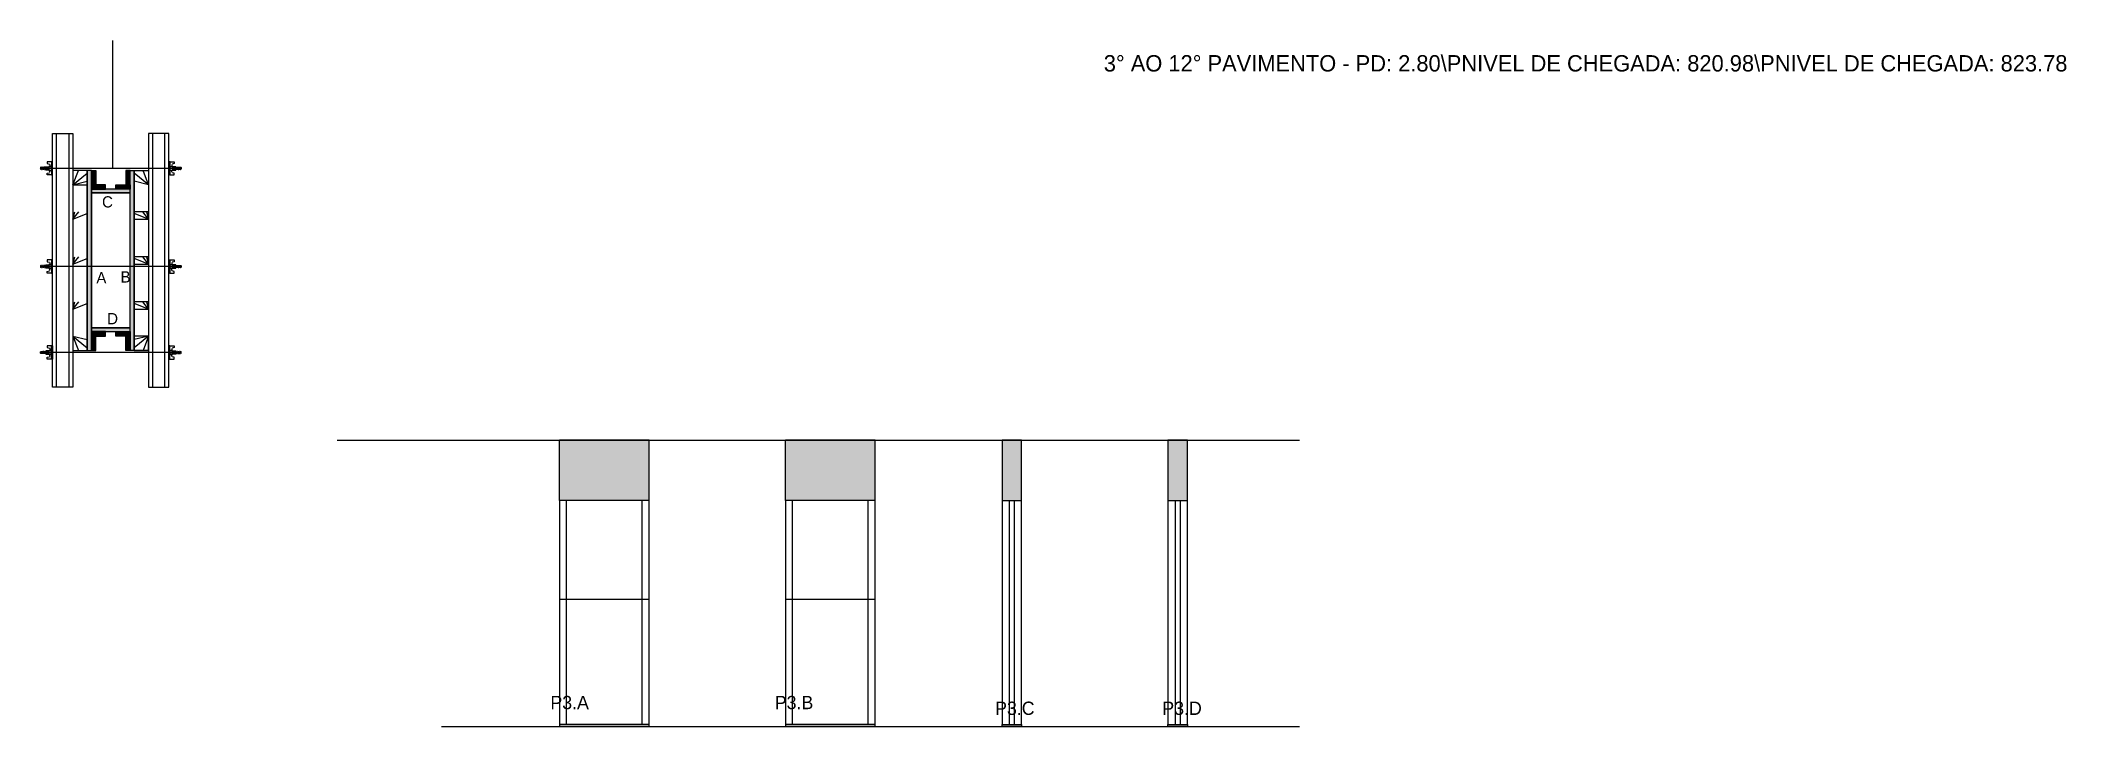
# Model space of a CAD drawing. Header units: metres. Extents: x 7483 to 9467, y 12118 to 12788.
import ezdxf

# ---------------------------------------------------------------- set-up
doc = ezdxf.new("R2010")
doc.units = ezdxf.units.M
for name, color, linetype in [('CHAPA', 7, 'Continuous'), ('COTA', 7, 'Continuous'), ('Hachura', 7, 'Continuous'), ('Madeira', 7, 'Continuous'), ('NOMENCLATURA', 7, 'Continuous'), ('Nível', 7, 'Continuous'), ('Painéis', 7, 'Continuous'), ('Perfil Metálico', 7, 'Continuous'), ('SARR_2.2x7', 7, 'Continuous'), ('SARRAFO', 7, 'Continuous'), ('Texto Seção', 7, 'Continuous'), ('TEXTO_GERAL', 7, 'Continuous')]:
    doc.layers.add(name, color=color, linetype=linetype)

msp = doc.modelspace()

# ---------------------------------------------------------------- hatches: boundary and pattern name
at = {"layer": 'COTA'}
h = msp.add_hatch(color=7, dxfattribs=at)
h.dxf.hatch_style = 1
h.paths.add_polyline_path([(7991.2, 12338.5), (8079.2, 12338.5), (8079.2, 12338.5), (8079.2, 12397.5), (8079.2, 12397.5), (7991.2, 12397.5), (7991.2, 12397.5), (7991.2, 12338.5)])
h = msp.add_hatch(color=7, dxfattribs=at)
h.dxf.hatch_style = 1
h.paths.add_polyline_path([(8212.5, 12338.5), (8300.5, 12338.5), (8300.5, 12338.5), (8300.5, 12397.5), (8300.5, 12397.5), (8212.5, 12397.5), (8212.5, 12397.5), (8212.5, 12338.5)])
h = msp.add_hatch(color=7, dxfattribs=at)
h.dxf.hatch_style = 1
h.paths.add_polyline_path([(8443.6, 12338.5), (8443.6, 12397.5), (8443.6, 12397.5), (8424.6, 12397.5), (8424.6, 12397.5), (8424.6, 12338.5), (8424.6, 12338.5), (8443.6, 12338.5)])
h = msp.add_hatch(color=7, dxfattribs=at)
h.dxf.hatch_style = 1
h.paths.add_polyline_path([(8606, 12338.5), (8606, 12397.5), (8606, 12397.5), (8587, 12397.5), (8587, 12397.5), (8587, 12338.5), (8587, 12338.5), (8606, 12338.5)])
at = {"layer": 'Hachura'}
h = msp.add_hatch(color=7, dxfattribs=at)
h.dxf.hatch_style = 1
h.paths.add_polyline_path([(7533, 12661.2), (7529, 12661.2), (7529, 12661.2), (7529, 12485.2), (7529, 12485.2), (7533, 12485.2), (7533, 12485.2), (7533, 12661.2)])
h = msp.add_hatch(color=7, dxfattribs=at)
h.dxf.hatch_style = 1
h.paths.add_polyline_path([(7533, 12647.2), (7537.4, 12647.2), (7537.4, 12647.2), (7537.4, 12661.2), (7537.4, 12661.2), (7533, 12661.2), (7533, 12661.2), (7533, 12647.2)])
h = msp.add_hatch(color=7, dxfattribs=at)
h.dxf.hatch_style = 1
h.paths.add_polyline_path([(7571, 12647.2), (7566.6, 12647.2), (7566.6, 12647.2), (7566.6, 12661.2), (7566.6, 12661.2), (7571, 12661.2), (7571, 12661.2), (7571, 12647.2)])
h = msp.add_hatch(color=7, dxfattribs=at)
h.dxf.hatch_style = 1
h.paths.add_polyline_path([(7571, 12661.2), (7575, 12661.2), (7575, 12661.2), (7575, 12485.2), (7575, 12485.2), (7571, 12485.2), (7571, 12485.2), (7571, 12661.2)])
h = msp.add_hatch(color=7, dxfattribs=at)
h.dxf.hatch_style = 1
h.paths.add_polyline_path([(7533, 12642.8), (7533, 12647.2), (7533, 12647.2), (7547, 12647.2), (7547, 12647.2), (7547, 12642.8), (7547, 12642.8), (7533, 12642.8)])
h = msp.add_hatch(color=7, dxfattribs=at)
h.dxf.hatch_style = 1
h.paths.add_polyline_path([(7571, 12639.2), (7571, 12642.8), (7571, 12642.8), (7533, 12642.8), (7533, 12642.8), (7533, 12639.2), (7533, 12639.2), (7571, 12639.2)])
h = msp.add_hatch(color=7, dxfattribs=at)
h.dxf.hatch_style = 1
h.paths.add_polyline_path([(7571, 12639.2), (7571, 12642.8), (7571, 12642.8), (7533, 12642.8), (7533, 12642.8), (7533, 12639.2), (7533, 12639.2), (7571, 12639.2)])
h = msp.add_hatch(color=7, dxfattribs=at)
h.dxf.hatch_style = 1
h.paths.add_polyline_path([(7571, 12642.8), (7571, 12647.2), (7571, 12647.2), (7557, 12647.2), (7557, 12647.2), (7557, 12642.8), (7557, 12642.8), (7571, 12642.8)])
h = msp.add_hatch(color=7, dxfattribs=at)
h.dxf.hatch_style = 1
h.paths.add_polyline_path([(7571, 12503.6), (7571, 12507.2), (7571, 12507.2), (7533, 12507.2), (7533, 12507.2), (7533, 12503.6), (7533, 12503.6), (7571, 12503.6)])
h = msp.add_hatch(color=7, dxfattribs=at)
h.dxf.hatch_style = 1
h.paths.add_polyline_path([(7571, 12503.6), (7571, 12507.2), (7571, 12507.2), (7533, 12507.2), (7533, 12507.2), (7533, 12503.6), (7533, 12503.6), (7571, 12503.6)])
h = msp.add_hatch(color=7, dxfattribs=at)
h.dxf.hatch_style = 1
h.paths.add_polyline_path([(7533, 12499.2), (7533, 12503.6), (7533, 12503.6), (7547, 12503.6), (7547, 12503.6), (7547, 12499.2), (7547, 12499.2), (7533, 12499.2)])
h = msp.add_hatch(color=7, dxfattribs=at)
h.dxf.hatch_style = 1
h.paths.add_polyline_path([(7533, 12499.2), (7537.4, 12499.2), (7537.4, 12499.2), (7537.4, 12485.2), (7537.4, 12485.2), (7533, 12485.2), (7533, 12485.2), (7533, 12499.2)])
h = msp.add_hatch(color=7, dxfattribs=at)
h.dxf.hatch_style = 1
h.paths.add_polyline_path([(7571, 12499.2), (7571, 12503.6), (7571, 12503.6), (7557, 12503.6), (7557, 12503.6), (7557, 12499.2), (7557, 12499.2), (7571, 12499.2)])
h = msp.add_hatch(color=7, dxfattribs=at)
h.dxf.hatch_style = 1
h.paths.add_polyline_path([(7571, 12499.2), (7566.6, 12499.2), (7566.6, 12499.2), (7566.6, 12485.2), (7566.6, 12485.2), (7571, 12485.2), (7571, 12485.2), (7571, 12499.2)])

# ---------------------------------------------------------------- linework, layer by layer
at = {"layer": 'CHAPA', "color": 7, "lineweight": 25}
for points in [[(7533, 12661.2), (7529, 12661.2), (7529, 12485.2), (7533, 12485.2)], [(7533, 12661.2), (7529, 12661.2), (7529, 12485.2), (7533, 12485.2)], [(7571, 12661.2), (7575, 12661.2), (7575, 12485.2), (7571, 12485.2)], [(7571, 12661.2), (7575, 12661.2), (7575, 12485.2), (7571, 12485.2)], [(7571, 12639.2), (7571, 12642.8), (7533, 12642.8), (7533, 12639.2)], [(7571, 12639.2), (7571, 12642.8), (7533, 12642.8), (7533, 12639.2)], [(7571, 12503.6), (7571, 12507.2), (7533, 12507.2), (7533, 12503.6)], [(7571, 12503.6), (7571, 12507.2), (7533, 12507.2), (7533, 12503.6)]]:
    msp.add_lwpolyline(points, close=True, dxfattribs=at)
at = {"layer": 'COTA', "color": 7, "lineweight": 25}
for p, q in [((8079.2, 12397.5), (7991.2, 12397.5)), ((7991.2, 12338.5), (7991.2, 12397.5)), ((8079.2, 12338.5), (8079.2, 12397.5)), ((8300.5, 12397.5), (8212.5, 12397.5)), ((8212.5, 12338.5), (8212.5, 12397.5)), ((8300.5, 12338.5), (8300.5, 12397.5))]:
    msp.add_line(p, q, dxfattribs=at)
for points in [[(8443.6, 12338.5), (8443.6, 12397.5), (8424.6, 12397.5), (8424.6, 12338.5)], [(8606, 12338.5), (8606, 12397.5), (8587, 12397.5), (8587, 12338.5)]]:
    msp.add_lwpolyline(points, dxfattribs=at)
at = {"layer": 'Defpoints', "color": 7, "lineweight": 25}
msp.add_line((7553.9, 12663.2), (7553.9, 12788.2), dxfattribs=at)
at = {"layer": 'Hachura', "color": 7, "lineweight": 25}
for p, q in [((7483.6, 12664.3), (7483.2, 12664)), ((7483.2, 12664), (7483.2, 12662.7)), ((7483.6, 12662.3), (7483.2, 12662.7)), ((7483.9, 12664.3), (7483.6, 12664.3)), ((7483.6, 12664.3), (7483.6, 12664.3)), ((7483.6, 12662.3), (7483.6, 12664.3)), ((7484.2, 12662.3), (7483.6, 12663.6)), ((7484.1, 12662.2), (7483.6, 12663.4)), ((7483.6, 12662.9), (7483.9, 12662.2)), ((7483.6, 12662.6), (7483.7, 12662.3)), ((7483.7, 12662.3), (7483.6, 12662.3)), ((7483.9, 12664.3), (7484.8, 12662.3)), ((7483.9, 12664.3), (7484.8, 12662.3)), ((7484, 12664.3), (7485.1, 12662.2)), ((7485.3, 12662.2), (7484.2, 12664.4)), ((7484.2, 12662.3), (7484.8, 12662.3)), ((7485, 12664.3), (7484.4, 12664.3)), ((7485.4, 12662.3), (7484.4, 12664.3)), ((7485, 12664.3), (7486, 12662.3)), ((7485.1, 12664.3), (7486.2, 12662.2)), ((7486.4, 12662.2), (7485.4, 12664.4)), ((7486, 12662.3), (7485.4, 12662.3)), ((7486.2, 12664.3), (7485.6, 12664.3)), ((7486.5, 12662.3), (7485.6, 12664.3)), ((7485.8, 12664.3), (7485.6, 12664.3)), ((7486.2, 12664.3), (7487.2, 12662.3)), ((7486.3, 12664.3), (7487.4, 12662.2)), ((7487.6, 12662.2), (7486.5, 12664.4)), ((7486.7, 12662.3), (7486.5, 12662.3)), ((7487.4, 12664.3), (7486.7, 12664.3)), ((7487.7, 12662.3), (7486.7, 12664.3)), ((7486.7, 12662.3), (7487.2, 12662.3)), ((7487.4, 12664.3), (7488.3, 12662.3)), ((7488.3, 12663.1), (7487.7, 12664.4)), ((7487.7, 12662.3), (7488.3, 12662.3)), ((7488.3, 12663.4), (7487.9, 12664.3)), ((7488.3, 12664.3), (7487.9, 12664.3)), ((7619.8, 12663.2), (7488, 12663.2)), ((7488.3, 12661.6), (7488.3, 12664.9)), ((7488.3, 12664.9), (7491.5, 12664.9)), ((7488.3, 12663.9), (7491.5, 12663.9)), ((7488.3, 12662.3), (7491.5, 12662.3)), ((7491.5, 12661.6), (7488.3, 12661.6)), ((7488.4, 12661.6), (7488.4, 12664.9)), ((7495, 12669.7), (7489.9, 12669.7)), ((7489.9, 12669.7), (7489.9, 12668)), ((7489.9, 12668), (7492.1, 12667.4)), ((7489.9, 12658.5), (7492.1, 12659)), ((7489.9, 12656.8), (7489.9, 12658.5)), ((7494.1, 12656.8), (7489.9, 12656.8)), ((7491.5, 12665.2), (7491.5, 12661.3)), ((7494.1, 12665.2), (7491.5, 12665.2)), ((7491.5, 12661.3), (7491.5, 12661.6)), ((7491.5, 12661.3), (7491.5, 12661.6)), ((7491.5, 12661.3), (7494.1, 12661.3)), ((7494.1, 12663.6), (7492.1, 12663.6)), ((7492.1, 12663), (7494.1, 12663)), ((7492.3, 12667.1), (7492.3, 12665.2)), ((7492.3, 12659.4), (7492.3, 12661.3)), ((7494.1, 12669.7), (7494.1, 12656.8)), ((7494.1, 12669.7), (7494.1, 12664.5)), ((7494.1, 12669.5), (7495, 12669.5)), ((7494.1, 12669.3), (7495, 12669.3)), ((7494.1, 12669), (7495, 12669)), ((7494.1, 12668.5), (7495, 12668.5)), ((7494.1, 12667.7), (7495, 12667.7)), ((7494.1, 12666.3), (7495, 12666.3)), ((7494.1, 12663.2), (7494.1, 12665.2)), ((7494.1, 12664.5), (7494.1, 12663.9)), ((7494.1, 12663.2), (7495, 12663.2)), ((7494.1, 12660.2), (7495, 12660.2)), ((7494.1, 12658.8), (7495, 12658.8)), ((7494.1, 12657.9), (7495, 12657.9)), ((7494.1, 12657.5), (7495, 12657.5)), ((7494.1, 12657.1), (7495, 12657.1)), ((7494.1, 12656.9), (7495, 12656.9)), ((7494.1, 12656.8), (7495, 12656.8)), ((7494.4, 12664.2), (7494.2, 12664.2)), ((7494.3, 12662.3), (7494.7, 12662.3)), ((7494.9, 12664.2), (7494.4, 12664.2)), ((7495, 12656.8), (7495, 12669.7)), ((7495, 12657.7), (7495, 12665.6)), ((7609, 12656.8), (7609, 12669.7)), ((7609, 12669.7), (7614.2, 12669.7)), ((7610, 12669.5), (7609, 12669.5)), ((7610, 12669.3), (7609, 12669.3)), ((7610, 12669), (7609, 12669)), ((7610, 12668.5), (7609, 12668.5)), ((7610, 12667.7), (7609, 12667.7)), ((7610, 12666.3), (7609, 12666.3)), ((7609, 12657.7), (7609, 12665.6)), ((7609.9, 12663.2), (7609, 12663.2)), ((7610, 12660.2), (7609, 12660.2)), ((7610, 12658.8), (7609, 12658.8)), ((7610, 12657.9), (7609, 12657.9)), ((7610, 12657.5), (7609, 12657.5)), ((7610, 12657.1), (7609, 12657.1)), ((7610, 12656.9), (7609, 12656.9)), ((7609.9, 12656.8), (7609, 12656.8)), ((7609.2, 12664.2), (7609.6, 12664.2)), ((7609.8, 12662.3), (7609.4, 12662.3)), ((7609.6, 12664.2), (7609.8, 12664.2)), ((7609.9, 12669.7), (7609.9, 12656.8)), ((7609.9, 12669.7), (7609.9, 12664.5)), ((7609.9, 12663.2), (7609.9, 12665.2)), ((7609.9, 12665.2), (7612.5, 12665.2)), ((7609.9, 12664.5), (7609.9, 12663.9)), ((7609.9, 12663.6), (7611.9, 12663.6)), ((7611.9, 12663), (7609.9, 12663)), ((7612.5, 12661.3), (7609.9, 12661.3)), ((7609.9, 12656.8), (7614.2, 12656.8)), ((7611.7, 12667.1), (7611.7, 12665.2)), ((7611.7, 12659.4), (7611.7, 12661.3)), ((7614.2, 12668), (7612, 12667.4)), ((7614.2, 12658.5), (7612, 12659)), ((7612.5, 12665.2), (7612.5, 12661.3)), ((7615.7, 12664.9), (7612.5, 12664.9)), ((7615.7, 12663.9), (7612.5, 12663.9)), ((7615.7, 12662.3), (7612.5, 12662.3)), ((7612.5, 12661.6), (7615.7, 12661.6)), ((7612.5, 12661.3), (7612.5, 12661.6)), ((7612.5, 12661.3), (7612.5, 12661.6)), ((7614.2, 12669.7), (7614.2, 12668)), ((7614.2, 12656.8), (7614.2, 12658.5)), ((7615.7, 12661.6), (7615.7, 12664.9)), ((7615.7, 12661.6), (7615.7, 12664.9)), ((7615.7, 12663.1), (7616.4, 12664.4)), ((7616.7, 12664.3), (7615.7, 12662.3)), ((7615.7, 12663.4), (7616.2, 12664.3)), ((7615.7, 12664.3), (7616.2, 12664.3)), ((7616.4, 12662.3), (7615.7, 12662.3)), ((7616.4, 12662.3), (7617.4, 12664.3)), ((7616.5, 12662.2), (7617.5, 12664.4)), ((7616.7, 12664.3), (7617.4, 12664.3)), ((7617.8, 12664.3), (7616.7, 12662.2)), ((7617.9, 12664.3), (7616.9, 12662.3)), ((7617.3, 12662.3), (7616.9, 12662.3)), ((7617.3, 12662.3), (7617.5, 12662.3)), ((7617.5, 12662.3), (7618.5, 12664.3)), ((7617.6, 12662.2), (7618.7, 12664.4)), ((7617.9, 12664.3), (7618.5, 12664.3)), ((7618.9, 12664.3), (7617.9, 12662.2)), ((7619, 12664.3), (7618.1, 12662.3)), ((7618.1, 12662.3), (7618.7, 12662.3)), ((7618.3, 12664.3), (7618.5, 12664.3)), ((7618.7, 12662.3), (7619.7, 12664.3)), ((7618.8, 12662.2), (7619.9, 12664.4)), ((7619, 12664.3), (7619.7, 12664.3)), ((7620.1, 12664.3), (7619, 12662.2)), ((7620.2, 12664.3), (7619.2, 12662.3)), ((7620.2, 12664.3), (7619.2, 12662.3)), ((7619.9, 12662.3), (7619.2, 12662.3)), ((7619.9, 12662.3), (7620.5, 12663.6)), ((7619.9, 12662.2), (7620.5, 12663.4)), ((7620.2, 12664.3), (7620.5, 12664.3)), ((7620.5, 12662.9), (7620.2, 12662.2)), ((7620.5, 12662.6), (7620.4, 12662.3)), ((7620.4, 12662.3), (7620.5, 12662.3)), ((7620.5, 12664.3), (7620.5, 12664.3)), ((7620.5, 12664.3), (7620.8, 12664)), ((7620.5, 12662.3), (7620.5, 12664.3)), ((7620.5, 12662.3), (7620.8, 12662.7)), ((7620.8, 12664), (7620.8, 12662.7)), ((7483.6, 12568.3), (7483.2, 12568)), ((7483.2, 12568), (7483.2, 12566.7)), ((7483.6, 12566.3), (7483.2, 12566.7)), ((7483.9, 12568.3), (7483.6, 12568.3)), ((7483.6, 12568.3), (7483.6, 12568.3)), ((7483.6, 12566.3), (7483.6, 12568.3)), ((7484.2, 12566.3), (7483.6, 12567.6)), ((7484.1, 12566.2), (7483.6, 12567.4)), ((7483.6, 12566.9), (7483.9, 12566.2)), ((7483.6, 12566.6), (7483.7, 12566.3)), ((7483.7, 12566.3), (7483.6, 12566.3)), ((7483.9, 12568.3), (7484.8, 12566.3)), ((7483.9, 12568.3), (7484.8, 12566.3)), ((7484, 12568.3), (7485.1, 12566.2)), ((7485.3, 12566.2), (7484.2, 12568.4)), ((7484.2, 12566.3), (7484.8, 12566.3)), ((7485, 12568.3), (7484.4, 12568.3)), ((7485.4, 12566.3), (7484.4, 12568.3)), ((7485, 12568.3), (7486, 12566.3)), ((7485.1, 12568.3), (7486.2, 12566.2)), ((7486.4, 12566.2), (7485.4, 12568.4)), ((7486, 12566.3), (7485.4, 12566.3)), ((7486.2, 12568.3), (7485.6, 12568.3)), ((7486.5, 12566.3), (7485.6, 12568.3)), ((7485.8, 12568.3), (7485.6, 12568.3)), ((7486.2, 12568.3), (7487.2, 12566.3)), ((7486.3, 12568.3), (7487.4, 12566.2)), ((7487.6, 12566.2), (7486.5, 12568.4)), ((7486.7, 12566.3), (7486.5, 12566.3)), ((7487.4, 12568.3), (7486.7, 12568.3)), ((7487.7, 12566.3), (7486.7, 12568.3)), ((7486.7, 12566.3), (7487.2, 12566.3)), ((7487.4, 12568.3), (7488.3, 12566.3)), ((7488.3, 12567.1), (7487.7, 12568.4)), ((7487.7, 12566.3), (7488.3, 12566.3)), ((7488.3, 12567.4), (7487.9, 12568.3)), ((7488.3, 12568.3), (7487.9, 12568.3)), ((7619.8, 12567.2), (7488, 12567.2)), ((7488.3, 12565.6), (7488.3, 12568.9)), ((7488.3, 12568.9), (7491.5, 12568.9)), ((7488.3, 12567.9), (7491.5, 12567.9)), ((7488.3, 12566.3), (7491.5, 12566.3)), ((7491.5, 12565.6), (7488.3, 12565.6)), ((7488.4, 12565.6), (7488.4, 12568.9)), ((7495, 12573.7), (7489.9, 12573.7)), ((7489.9, 12573.7), (7489.9, 12572)), ((7489.9, 12572), (7492.1, 12571.4)), ((7489.9, 12562.5), (7492.1, 12563)), ((7489.9, 12560.8), (7489.9, 12562.5)), ((7494.1, 12560.8), (7489.9, 12560.8)), ((7491.5, 12569.2), (7491.5, 12565.3)), ((7494.1, 12569.2), (7491.5, 12569.2)), ((7491.5, 12565.3), (7491.5, 12565.6)), ((7491.5, 12565.3), (7491.5, 12565.6)), ((7491.5, 12565.3), (7494.1, 12565.3)), ((7494.1, 12567.6), (7492.1, 12567.6)), ((7492.1, 12567), (7494.1, 12567)), ((7492.3, 12571.1), (7492.3, 12569.2)), ((7492.3, 12563.4), (7492.3, 12565.3)), ((7494.1, 12573.7), (7494.1, 12560.8)), ((7494.1, 12573.7), (7494.1, 12568.5)), ((7494.1, 12573.5), (7495, 12573.5)), ((7494.1, 12573.3), (7495, 12573.3)), ((7494.1, 12573), (7495, 12573)), ((7494.1, 12572.5), (7495, 12572.5)), ((7494.1, 12571.7), (7495, 12571.7)), ((7494.1, 12570.3), (7495, 12570.3)), ((7494.1, 12567.2), (7494.1, 12569.2)), ((7494.1, 12568.5), (7494.1, 12567.9)), ((7494.1, 12567.2), (7495, 12567.2)), ((7494.1, 12564.2), (7495, 12564.2)), ((7494.1, 12562.8), (7495, 12562.8)), ((7494.1, 12561.9), (7495, 12561.9)), ((7494.1, 12561.5), (7495, 12561.5)), ((7494.1, 12561.1), (7495, 12561.1)), ((7494.1, 12560.9), (7495, 12560.9)), ((7494.1, 12560.8), (7495, 12560.8)), ((7494.4, 12568.2), (7494.2, 12568.2)), ((7494.3, 12566.3), (7494.7, 12566.3)), ((7494.9, 12568.2), (7494.4, 12568.2)), ((7495, 12560.8), (7495, 12573.7)), ((7495, 12561.7), (7495, 12569.6)), ((7609, 12560.8), (7609, 12573.7)), ((7609, 12573.7), (7614.2, 12573.7)), ((7610, 12573.5), (7609, 12573.5)), ((7610, 12573.3), (7609, 12573.3)), ((7610, 12573), (7609, 12573)), ((7610, 12572.5), (7609, 12572.5)), ((7610, 12571.7), (7609, 12571.7)), ((7610, 12570.3), (7609, 12570.3)), ((7609, 12561.7), (7609, 12569.6)), ((7609.9, 12567.2), (7609, 12567.2)), ((7610, 12564.2), (7609, 12564.2)), ((7610, 12562.8), (7609, 12562.8)), ((7610, 12561.9), (7609, 12561.9)), ((7610, 12561.5), (7609, 12561.5)), ((7610, 12561.1), (7609, 12561.1)), ((7610, 12560.9), (7609, 12560.9)), ((7609.9, 12560.8), (7609, 12560.8)), ((7609.2, 12568.2), (7609.6, 12568.2)), ((7609.8, 12566.3), (7609.4, 12566.3)), ((7609.6, 12568.2), (7609.8, 12568.2)), ((7609.9, 12573.7), (7609.9, 12560.8)), ((7609.9, 12573.7), (7609.9, 12568.5)), ((7609.9, 12567.2), (7609.9, 12569.2)), ((7609.9, 12569.2), (7612.5, 12569.2)), ((7609.9, 12568.5), (7609.9, 12567.9)), ((7609.9, 12567.6), (7611.9, 12567.6)), ((7611.9, 12567), (7609.9, 12567)), ((7612.5, 12565.3), (7609.9, 12565.3)), ((7609.9, 12560.8), (7614.2, 12560.8)), ((7611.7, 12571.1), (7611.7, 12569.2)), ((7611.7, 12563.4), (7611.7, 12565.3)), ((7614.2, 12572), (7612, 12571.4)), ((7614.2, 12562.5), (7612, 12563)), ((7612.5, 12569.2), (7612.5, 12565.3)), ((7615.7, 12568.9), (7612.5, 12568.9)), ((7615.7, 12567.9), (7612.5, 12567.9)), ((7615.7, 12566.3), (7612.5, 12566.3)), ((7612.5, 12565.6), (7615.7, 12565.6)), ((7612.5, 12565.3), (7612.5, 12565.6)), ((7612.5, 12565.3), (7612.5, 12565.6)), ((7614.2, 12573.7), (7614.2, 12572)), ((7614.2, 12560.8), (7614.2, 12562.5)), ((7615.7, 12565.6), (7615.7, 12568.9)), ((7615.7, 12565.6), (7615.7, 12568.9)), ((7615.7, 12567.1), (7616.4, 12568.4)), ((7616.7, 12568.3), (7615.7, 12566.3)), ((7615.7, 12567.4), (7616.2, 12568.3)), ((7615.7, 12568.3), (7616.2, 12568.3)), ((7616.4, 12566.3), (7615.7, 12566.3)), ((7616.4, 12566.3), (7617.4, 12568.3)), ((7616.5, 12566.2), (7617.5, 12568.4)), ((7616.7, 12568.3), (7617.4, 12568.3)), ((7617.8, 12568.3), (7616.7, 12566.2)), ((7617.9, 12568.3), (7616.9, 12566.3)), ((7617.3, 12566.3), (7616.9, 12566.3)), ((7617.3, 12566.3), (7617.5, 12566.3)), ((7617.5, 12566.3), (7618.5, 12568.3)), ((7617.6, 12566.2), (7618.7, 12568.4)), ((7617.9, 12568.3), (7618.5, 12568.3)), ((7618.9, 12568.3), (7617.9, 12566.2)), ((7619, 12568.3), (7618.1, 12566.3)), ((7618.1, 12566.3), (7618.7, 12566.3)), ((7618.3, 12568.3), (7618.5, 12568.3)), ((7618.7, 12566.3), (7619.7, 12568.3)), ((7618.8, 12566.2), (7619.9, 12568.4)), ((7619, 12568.3), (7619.7, 12568.3)), ((7620.1, 12568.3), (7619, 12566.2)), ((7620.2, 12568.3), (7619.2, 12566.3)), ((7620.2, 12568.3), (7619.2, 12566.3)), ((7619.9, 12566.3), (7619.2, 12566.3)), ((7619.9, 12566.3), (7620.5, 12567.6)), ((7619.9, 12566.2), (7620.5, 12567.4)), ((7620.2, 12568.3), (7620.5, 12568.3)), ((7620.5, 12566.9), (7620.2, 12566.2)), ((7620.5, 12566.6), (7620.4, 12566.3)), ((7620.4, 12566.3), (7620.5, 12566.3)), ((7620.5, 12568.3), (7620.5, 12568.3)), ((7620.5, 12568.3), (7620.8, 12568)), ((7620.5, 12566.3), (7620.5, 12568.3)), ((7620.5, 12566.3), (7620.8, 12566.7)), ((7620.8, 12568), (7620.8, 12566.7)), ((7483.6, 12484.1), (7483.2, 12483.8)), ((7483.2, 12482.5), (7483.2, 12483.8)), ((7483.6, 12482.2), (7483.2, 12482.5)), ((7483.6, 12483.6), (7483.9, 12484.3)), ((7484.1, 12484.2), (7483.6, 12483.1)), ((7483.6, 12483.9), (7483.7, 12484.1)), ((7483.7, 12484.1), (7483.6, 12484.1)), ((7484.2, 12484.1), (7483.6, 12482.8)), ((7483.6, 12484.1), (7483.6, 12482.2)), ((7483.9, 12482.2), (7483.6, 12482.2)), ((7483.6, 12482.2), (7483.6, 12482.2)), ((7483.9, 12482.2), (7484.8, 12484.1)), ((7483.9, 12482.2), (7484.8, 12484.1)), ((7484, 12482.1), (7485.1, 12484.3)), ((7485.3, 12484.2), (7484.2, 12482.1)), ((7484.2, 12484.1), (7484.8, 12484.1)), ((7485.4, 12484.1), (7484.4, 12482.2)), ((7485, 12482.2), (7484.4, 12482.2)), ((7485, 12482.2), (7486, 12484.1)), ((7485.1, 12482.1), (7486.2, 12484.3)), ((7486.4, 12484.2), (7485.4, 12482.1)), ((7486, 12484.1), (7485.4, 12484.1)), ((7486.5, 12484.1), (7485.6, 12482.2)), ((7486.2, 12482.2), (7485.6, 12482.2)), ((7485.8, 12482.2), (7485.6, 12482.2)), ((7486.2, 12482.2), (7487.2, 12484.1)), ((7486.3, 12482.1), (7487.4, 12484.3)), ((7487.6, 12484.2), (7486.5, 12482.1)), ((7486.7, 12484.1), (7486.5, 12484.1)), ((7486.7, 12484.1), (7487.2, 12484.1)), ((7487.7, 12484.1), (7486.7, 12482.2)), ((7487.4, 12482.2), (7486.7, 12482.2)), ((7487.4, 12482.2), (7488.3, 12484.1)), ((7487.7, 12484.1), (7488.3, 12484.1)), ((7488.3, 12483.4), (7487.7, 12482.1)), ((7488.3, 12483.1), (7487.9, 12482.2)), ((7488.3, 12482.2), (7487.9, 12482.2)), ((7619.8, 12483.2), (7488, 12483.2)), ((7488.3, 12484.9), (7488.3, 12481.6)), ((7491.5, 12484.9), (7488.3, 12484.9)), ((7488.3, 12484.1), (7491.5, 12484.1)), ((7488.3, 12482.6), (7491.5, 12482.6)), ((7488.3, 12481.6), (7491.5, 12481.6)), ((7488.4, 12484.9), (7488.4, 12481.6)), ((7494.1, 12489.7), (7489.9, 12489.7)), ((7489.9, 12489.7), (7489.9, 12488)), ((7489.9, 12488), (7492.1, 12487.4)), ((7489.9, 12478.5), (7492.1, 12479)), ((7489.9, 12476.8), (7489.9, 12478.5)), ((7495, 12476.8), (7489.9, 12476.8)), ((7491.5, 12481.3), (7491.5, 12485.2)), ((7491.5, 12485.2), (7494.1, 12485.2)), ((7491.5, 12485.2), (7491.5, 12484.9)), ((7491.5, 12485.2), (7491.5, 12484.9)), ((7494.1, 12481.3), (7491.5, 12481.3)), ((7492.1, 12483.4), (7494.1, 12483.4)), ((7494.1, 12482.9), (7492.1, 12482.9)), ((7492.3, 12487.1), (7492.3, 12485.2)), ((7492.3, 12479.4), (7492.3, 12481.3)), ((7494.1, 12476.8), (7494.1, 12489.7)), ((7494.1, 12489.7), (7495, 12489.7)), ((7494.1, 12489.5), (7495, 12489.5)), ((7494.1, 12489.3), (7495, 12489.3)), ((7494.1, 12489), (7495, 12489)), ((7494.1, 12488.5), (7495, 12488.5)), ((7494.1, 12487.7), (7495, 12487.7)), ((7494.1, 12486.3), (7495, 12486.3)), ((7494.1, 12483.2), (7494.1, 12481.3)), ((7494.1, 12483.2), (7495, 12483.2)), ((7494.1, 12481.9), (7494.1, 12482.6)), ((7494.1, 12476.8), (7494.1, 12481.9)), ((7494.1, 12480.2), (7495, 12480.2)), ((7494.1, 12478.8), (7495, 12478.8)), ((7494.1, 12477.9), (7495, 12477.9)), ((7494.1, 12477.5), (7495, 12477.5)), ((7494.1, 12477.1), (7495, 12477.1)), ((7494.1, 12476.9), (7495, 12476.9)), ((7494.4, 12482.3), (7494.2, 12482.3)), ((7494.3, 12484.2), (7494.7, 12484.2)), ((7494.9, 12482.3), (7494.4, 12482.3)), ((7495, 12489.7), (7495, 12476.8)), ((7495, 12488.7), (7495, 12480.9)), ((7609, 12489.7), (7609, 12476.8)), ((7609.9, 12489.7), (7609, 12489.7)), ((7610, 12489.5), (7609, 12489.5)), ((7610, 12489.3), (7609, 12489.3)), ((7610, 12489), (7609, 12489)), ((7609, 12488.7), (7609, 12480.9)), ((7610, 12488.5), (7609, 12488.5)), ((7610, 12487.7), (7609, 12487.7)), ((7610, 12486.3), (7609, 12486.3)), ((7609.9, 12483.2), (7609, 12483.2)), ((7610, 12480.2), (7609, 12480.2)), ((7610, 12478.8), (7609, 12478.8)), ((7610, 12477.9), (7609, 12477.9)), ((7610, 12477.5), (7609, 12477.5)), ((7610, 12477.1), (7609, 12477.1)), ((7610, 12476.9), (7609, 12476.9)), ((7609, 12476.8), (7614.2, 12476.8)), ((7609.2, 12482.3), (7609.6, 12482.3)), ((7609.8, 12484.2), (7609.4, 12484.2)), ((7609.6, 12482.3), (7609.8, 12482.3)), ((7609.9, 12476.8), (7609.9, 12489.7)), ((7609.9, 12489.7), (7614.2, 12489.7)), ((7612.5, 12485.2), (7609.9, 12485.2)), ((7611.9, 12483.4), (7609.9, 12483.4)), ((7609.9, 12483.2), (7609.9, 12481.3)), ((7609.9, 12482.9), (7611.9, 12482.9)), ((7609.9, 12481.9), (7609.9, 12482.6)), ((7609.9, 12476.8), (7609.9, 12481.9)), ((7609.9, 12481.3), (7612.5, 12481.3)), ((7611.7, 12487.1), (7611.7, 12485.2)), ((7611.7, 12479.4), (7611.7, 12481.3)), ((7614.2, 12488), (7612, 12487.4)), ((7614.2, 12478.5), (7612, 12479)), ((7612.5, 12481.3), (7612.5, 12485.2)), ((7612.5, 12485.2), (7612.5, 12484.9)), ((7612.5, 12485.2), (7612.5, 12484.9)), ((7612.5, 12484.9), (7615.7, 12484.9)), ((7615.7, 12484.1), (7612.5, 12484.1)), ((7615.7, 12482.6), (7612.5, 12482.6)), ((7615.7, 12481.6), (7612.5, 12481.6)), ((7614.2, 12489.7), (7614.2, 12488)), ((7614.2, 12476.8), (7614.2, 12478.5)), ((7615.7, 12484.9), (7615.7, 12481.6)), ((7615.7, 12484.9), (7615.7, 12481.6)), ((7616.4, 12484.1), (7615.7, 12484.1)), ((7616.7, 12482.2), (7615.7, 12484.1)), ((7615.7, 12483.4), (7616.4, 12482.1)), ((7615.7, 12483.1), (7616.2, 12482.2)), ((7615.7, 12482.2), (7616.2, 12482.2)), ((7616.4, 12484.1), (7617.4, 12482.2)), ((7616.5, 12484.2), (7617.5, 12482.1)), ((7617.8, 12482.1), (7616.7, 12484.3)), ((7616.7, 12482.2), (7617.4, 12482.2)), ((7617.3, 12484.1), (7616.9, 12484.1)), ((7617.9, 12482.2), (7616.9, 12484.1)), ((7617.3, 12484.1), (7617.5, 12484.1)), ((7617.5, 12484.1), (7618.5, 12482.2)), ((7617.6, 12484.2), (7618.7, 12482.1)), ((7618.9, 12482.1), (7617.9, 12484.3)), ((7617.9, 12482.2), (7618.5, 12482.2)), ((7618.1, 12484.1), (7618.7, 12484.1)), ((7619, 12482.2), (7618.1, 12484.1)), ((7618.3, 12482.2), (7618.5, 12482.2)), ((7618.7, 12484.1), (7619.7, 12482.2)), ((7618.8, 12484.2), (7619.9, 12482.1)), ((7620.1, 12482.1), (7619, 12484.3)), ((7619, 12482.2), (7619.7, 12482.2)), ((7620.2, 12482.2), (7619.2, 12484.1)), ((7619.9, 12484.1), (7619.2, 12484.1)), ((7620.2, 12482.2), (7619.2, 12484.1)), ((7619.9, 12484.2), (7620.5, 12483.1)), ((7619.9, 12484.1), (7620.5, 12482.8)), ((7620.5, 12483.6), (7620.2, 12484.3)), ((7620.2, 12482.2), (7620.5, 12482.2)), ((7620.5, 12483.9), (7620.4, 12484.1)), ((7620.4, 12484.1), (7620.5, 12484.1)), ((7620.5, 12484.1), (7620.8, 12483.8)), ((7620.5, 12484.1), (7620.5, 12482.2)), ((7620.5, 12482.2), (7620.8, 12482.5)), ((7620.5, 12482.2), (7620.5, 12482.2)), ((7620.8, 12482.5), (7620.8, 12483.8))]:
    msp.add_line(p, q, dxfattribs=at)
at = {"layer": 'Madeira', "color": 7, "lineweight": 25}
for p, q in [((7515, 12647.2), (7520.4, 12661.2)), ((7515, 12647.2), (7529, 12658.7)), ((7589, 12647.2), (7575, 12658.7)), ((7589, 12647.2), (7583.6, 12661.2)), ((7515, 12647.2), (7529, 12650.7)), ((7589, 12647.2), (7575, 12650.7)), ((7515, 12613.7), (7520.8, 12620.7)), ((7515, 12613.7), (7516.8, 12620.7)), ((7515, 12613.7), (7529, 12619.2)), ((7589, 12613.7), (7575, 12619.2)), ((7589, 12613.7), (7583.3, 12620.7)), ((7589, 12613.7), (7587.3, 12620.7)), ((7515, 12569.7), (7520.8, 12576.7)), ((7515, 12569.7), (7516.8, 12576.7)), ((7589, 12569.7), (7583.3, 12576.7)), ((7589, 12569.7), (7587.3, 12576.7)), ((7515, 12569.7), (7529, 12575.2)), ((7589, 12569.7), (7575, 12575.2)), ((7515, 12525.7), (7520.8, 12532.7)), ((7515, 12525.7), (7516.8, 12532.7)), ((7515, 12525.7), (7529, 12531.2)), ((7589, 12525.7), (7575, 12531.2)), ((7589, 12525.7), (7583.3, 12532.7)), ((7589, 12525.7), (7587.3, 12532.7)), ((7515, 12499.2), (7529, 12487.7)), ((7515, 12499.2), (7529, 12495.8)), ((7515, 12499.2), (7520.5, 12485.2)), ((7589, 12499.2), (7575, 12487.7)), ((7589, 12499.2), (7575, 12495.8)), ((7589, 12499.2), (7583.6, 12485.2))]:
    msp.add_line(p, q, dxfattribs=at)
for points in [[(7515, 12647.2), (7529, 12647.2), (7529, 12661.2), (7515, 12661.2)], [(7515, 12485.2), (7529, 12485.2), (7529, 12661.2), (7515, 12661.2)], [(7589, 12485.2), (7575, 12485.2), (7575, 12661.2), (7589, 12661.2)], [(7589, 12613.7), (7589, 12620.7), (7575, 12620.7), (7575, 12613.7)], [(7589, 12569.7), (7589, 12576.7), (7575, 12576.7), (7575, 12569.7)], [(7589, 12525.7), (7589, 12532.7), (7575, 12532.7), (7575, 12525.7)], [(7589, 12499.2), (7575, 12499.2), (7575, 12485.2), (7589, 12485.2)]]:
    msp.add_lwpolyline(points, close=True, dxfattribs=at)
at = {"layer": 'Nível', "color": 7, "lineweight": 25}
for p, q in [((7773.7, 12397.5), (8715.7, 12397.5)), ((7875.9, 12117.5), (8715.7, 12117.5))]:
    msp.add_line(p, q, dxfattribs=at)
at = {"layer": 'Painéis', "color": 7, "lineweight": 25}
for p, q in [((7991.2, 12338.5), (7991.2, 12117.5)), ((8079.2, 12338.5), (7991.2, 12338.5)), ((8079.2, 12338.5), (7991.2, 12338.5)), ((8079.2, 12119.5), (8079.2, 12338.5)), ((8212.5, 12338.5), (8212.5, 12117.5)), ((8300.5, 12338.5), (8212.5, 12338.5)), ((8300.5, 12338.5), (8212.5, 12338.5)), ((8300.5, 12119.5), (8300.5, 12338.5)), ((8424.6, 12338.5), (8424.6, 12119.5)), ((8424.6, 12338.5), (8443.6, 12338.5)), ((8443.6, 12119.5), (8443.6, 12338.5)), ((8587, 12338.5), (8587, 12119.5)), ((8587, 12338.5), (8606, 12338.5)), ((8606, 12119.5), (8606, 12338.5)), ((8079.2, 12241.5), (7991.2, 12241.5)), ((8300.5, 12241.5), (8212.5, 12241.5)), ((7991.2, 12119.5), (8079.2, 12119.5)), ((8212.5, 12119.5), (8300.5, 12119.5)), ((8424.6, 12119.5), (8443.6, 12119.5)), ((8587, 12119.5), (8606, 12119.5))]:
    msp.add_line(p, q, dxfattribs=at)
for points in [[(7533, 12507.2), (7571, 12507.2), (7571, 12639.2), (7533, 12639.2)], [(8079.2, 12119.5), (7991.2, 12119.5), (7991.2, 12117.5), (8079.2, 12117.5)], [(8300.5, 12119.5), (8212.5, 12119.5), (8212.5, 12117.5), (8300.5, 12117.5)], [(8424.6, 12119.5), (8443.6, 12119.5), (8443.6, 12117.5), (8424.6, 12117.5)], [(8587, 12119.5), (8606, 12119.5), (8606, 12117.5), (8587, 12117.5)]]:
    msp.add_lwpolyline(points, close=True, dxfattribs=at)
at = {"layer": 'Perfil Metálico', "color": 7, "lineweight": 25}
for points in [[(7495, 12697.2), (7515, 12697.2), (7515, 12449.2), (7495, 12449.2)], [(7511, 12449.2), (7499, 12449.2), (7499, 12697.2), (7511, 12697.2)], [(7609, 12697.2), (7589, 12697.2), (7589, 12449.2), (7609, 12449.2)], [(7593, 12449.2), (7605, 12449.2), (7605, 12697.2), (7593, 12697.2)]]:
    msp.add_lwpolyline(points, close=True, dxfattribs=at)
at = {"layer": 'SARR_2.2x7', "color": 7, "lineweight": 25}
for p, q in [((7998.2, 12241.5), (7998.2, 12338.5)), ((8072.2, 12241.5), (8072.2, 12338.5)), ((8219.5, 12241.5), (8219.5, 12338.5)), ((8293.5, 12241.5), (8293.5, 12338.5)), ((8431.6, 12338.5), (8431.6, 12119.5)), ((8436.6, 12338.5), (8436.6, 12119.5)), ((8594, 12338.5), (8594, 12119.5)), ((8599, 12338.5), (8599, 12119.5)), ((7998.2, 12119.5), (7998.2, 12241.5)), ((8072.2, 12119.5), (8072.2, 12241.5)), ((8219.5, 12119.5), (8219.5, 12241.5)), ((8293.5, 12119.5), (8293.5, 12241.5)), ((7998.2, 12119.5), (7998.2, 12119.5)), ((8072.2, 12119.5), (8072.2, 12119.5)), ((8219.5, 12119.5), (8219.5, 12119.5)), ((8293.5, 12119.5), (8293.5, 12119.5))]:
    msp.add_line(p, q, dxfattribs=at)
at = {"layer": 'SARRAFO', "color": 7, "lineweight": 25}
for points in [[(7537.4, 12661.2), (7537.4, 12647.2), (7533, 12647.2), (7533, 12661.2)], [(7566.6, 12661.2), (7566.6, 12647.2), (7571, 12647.2), (7571, 12661.2)], [(7547, 12647.2), (7533, 12647.2), (7533, 12642.8), (7547, 12642.8)], [(7557, 12647.2), (7571, 12647.2), (7571, 12642.8), (7557, 12642.8)], [(7547, 12503.6), (7533, 12503.6), (7533, 12499.2), (7547, 12499.2)], [(7537.4, 12485.2), (7537.4, 12499.2), (7533, 12499.2), (7533, 12485.2)], [(7557, 12503.6), (7571, 12503.6), (7571, 12499.2), (7557, 12499.2)], [(7566.6, 12485.2), (7566.6, 12499.2), (7571, 12499.2), (7571, 12485.2)]]:
    msp.add_lwpolyline(points, close=True, dxfattribs=at)

# ---------------------------------------------------------------- texts
at = {"layer": 'NOMENCLATURA', "color": 7, "lineweight": 25}
msp.add_text('3° AO 12° PAVIMENTO - PD: 2.80\\PNIVEL DE CHEGADA: 820.98\\PNIVEL DE CHEGADA: 823.78', height=16, dxfattribs=at).set_placement((8524.2, 12758))
at = {"layer": 'Texto Seção', "color": 7, "lineweight": 25}
for s, p in [('P3.A', (7982.4, 12134.4)), ('P3.B', (8202.1, 12134.4)), ('P3.C', (8417.8, 12128.8)), ('P3.D', (8581.5, 12128.8))]:
    msp.add_text(s, height=13, dxfattribs=at).set_placement(p)
at = {"layer": 'TEXTO_GERAL', "color": 7, "lineweight": 25}
for s, p in [('C', (7543.5, 12625)), ('A', (7537.9, 12550.8)), ('B', (7561.6, 12551.6)), ('D', (7548.5, 12510.8))]:
    msp.add_text(s, height=11, dxfattribs=at).set_placement(p)

doc.saveas('drawing.dxf')
